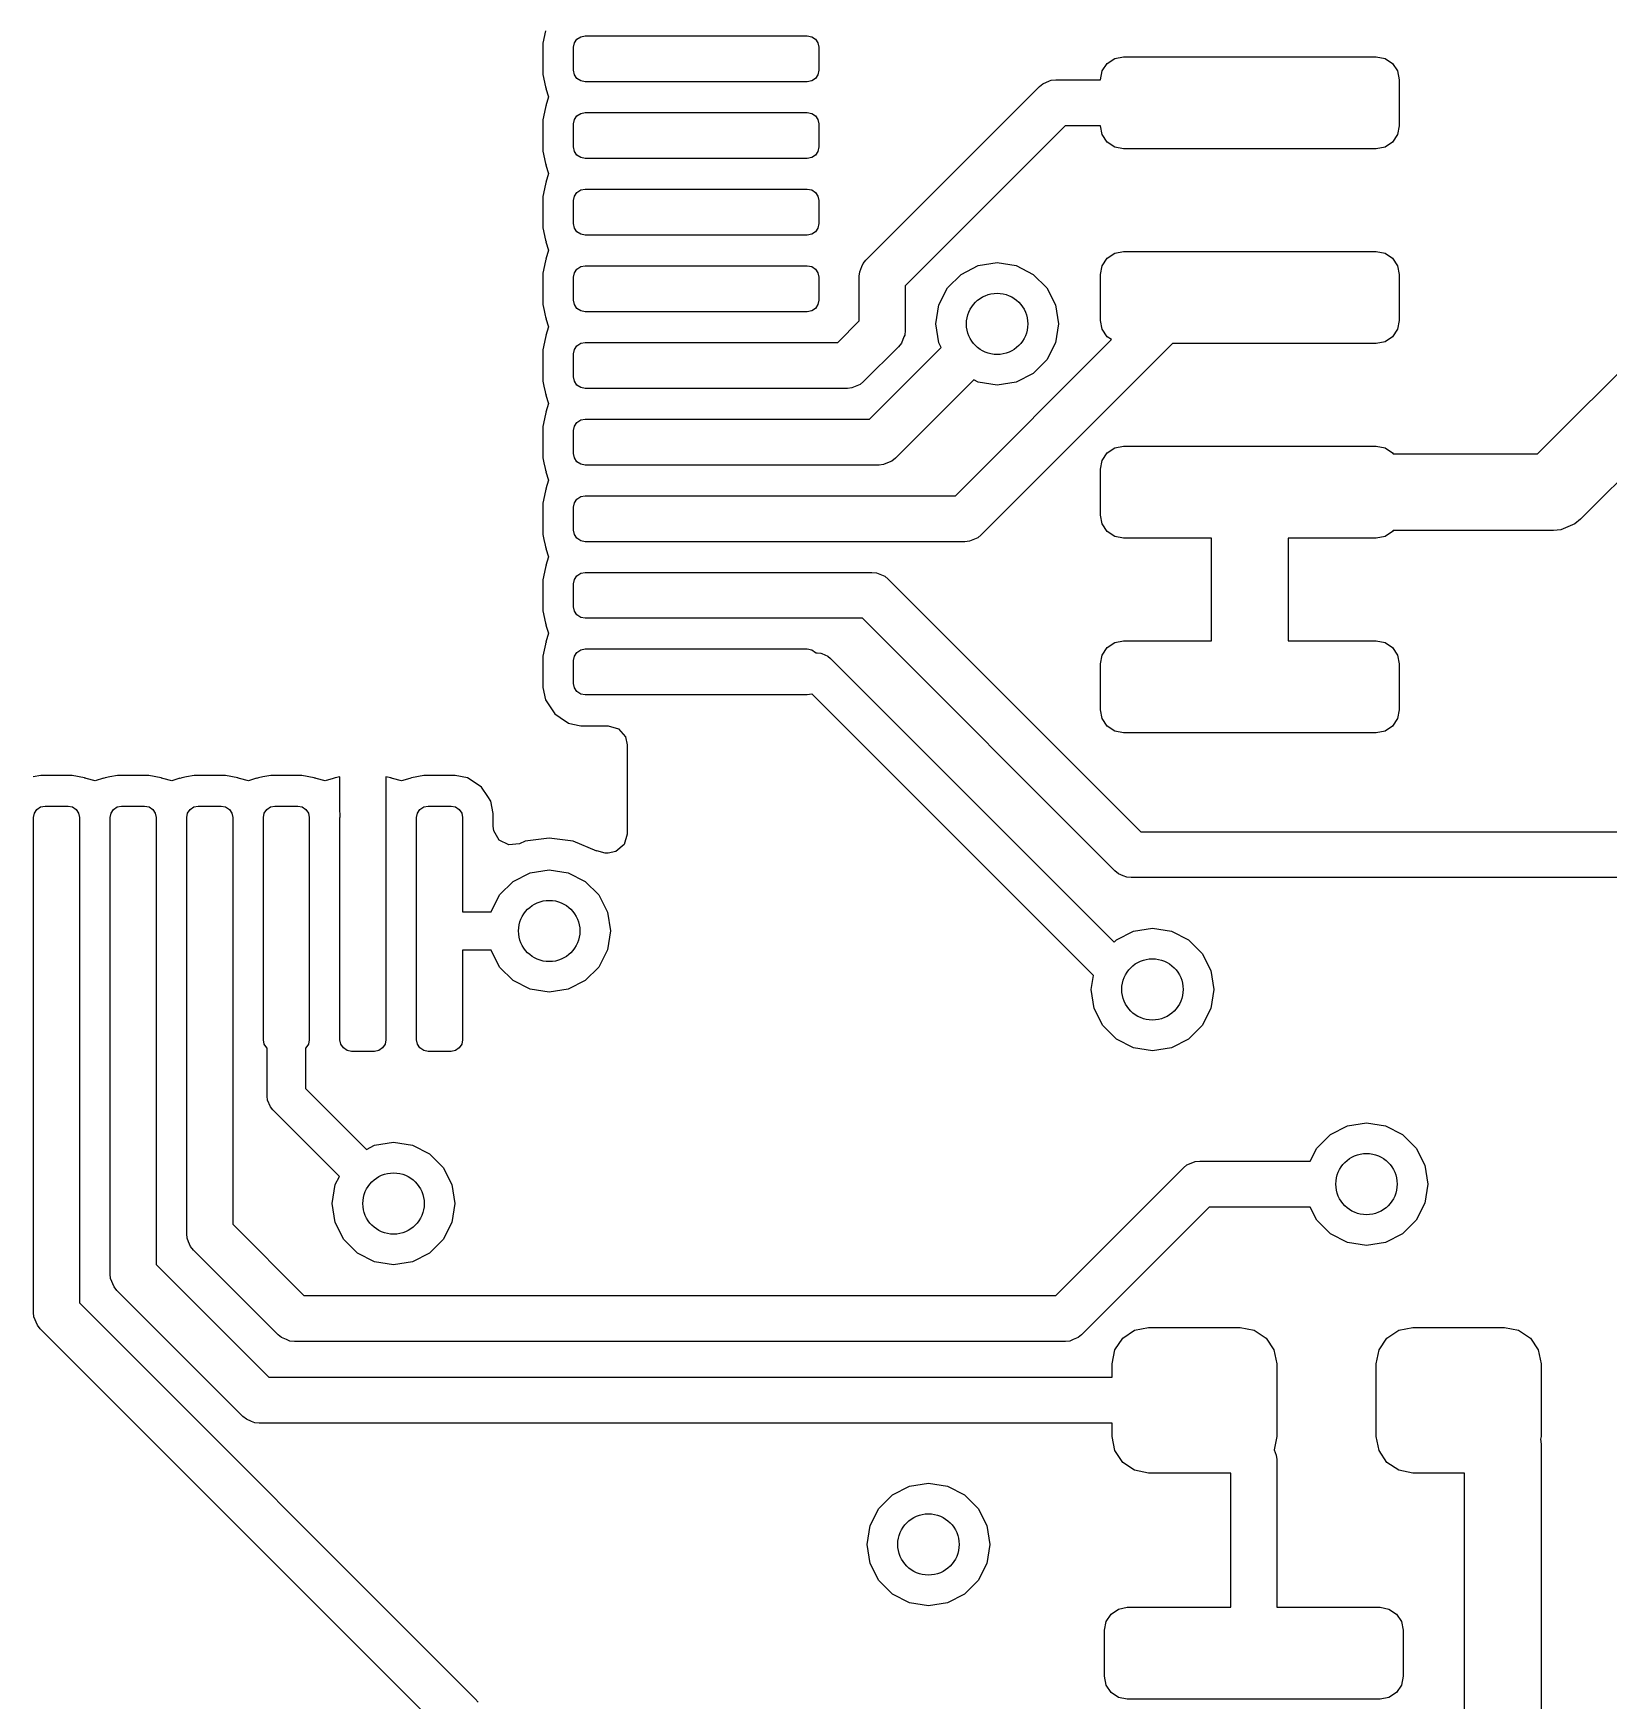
# Model space of a CAD drawing. Extents: x 116 to 183, y -110.2 to -37.6.
# Drawn here: x 152.33 to 162.62, y -84.27 to -73.39 of the extents above; entities that cross this region are included whole.
import ezdxf

# ---------------------------------------------------------------- set-up
doc = ezdxf.new("R2010")
doc.units = 0
doc.layers.add('BLACK', color=7, linetype='CONTINUOUS')

msp = doc.modelspace()

# ---------------------------------------------------------------- linework, layer by layer
at = {"layer": 'BLACK', "linetype": 'CONTINUOUS'}
for p, q in [((155.676724, -73.375755), (155.66074, -73.456113)), ((155.883207, -73.430217), (155.907539, -73.413959)), ((155.907539, -73.413959), (155.93624, -73.40825)), ((155.93624, -73.40825), (157.38624, -73.40825)), ((157.38624, -73.40825), (157.414941, -73.413959)), ((157.414941, -73.413959), (157.439273, -73.430217)), ((155.66074, -73.456113), (155.66074, -73.660379)), ((155.86124, -73.48325), (155.866949, -73.454549)), ((155.86124, -73.63325), (155.86124, -73.48325)), ((155.866949, -73.454549), (155.883207, -73.430217)), ((157.439273, -73.430217), (157.455531, -73.454549)), ((157.455531, -73.454549), (157.46124, -73.48325)), ((157.46124, -73.48325), (157.46124, -73.63325)), ((155.866949, -73.661951), (155.86124, -73.63325)), ((157.46124, -73.63325), (157.455531, -73.661951)), ((159.311418, -73.637597), (159.343934, -73.588934)), ((159.343934, -73.588934), (159.392597, -73.556418)), ((159.392597, -73.556418), (159.45, -73.545)), ((159.45, -73.545), (161.1, -73.545)), ((161.1, -73.545), (161.157403, -73.556418)), ((161.157403, -73.556418), (161.206066, -73.588934)), ((161.206066, -73.588934), (161.238582, -73.637597)), ((155.66074, -73.660379), (155.676726, -73.740748)), ((155.676726, -73.740748), (155.681399, -73.75203)), ((155.883207, -73.686283), (155.866949, -73.661951)), ((155.907539, -73.702541), (155.883207, -73.686283)), ((155.93624, -73.70825), (155.907539, -73.702541)), ((157.38624, -73.70825), (155.93624, -73.70825)), ((157.414941, -73.702541), (157.38624, -73.70825)), ((157.439273, -73.686283), (157.414941, -73.702541)), ((157.455531, -73.661951), (157.439273, -73.686283)), ((157.769257, -74.871027), (158.90135, -73.738934)), ((158.90135, -73.738934), (158.92408, -73.720279)), ((158.92408, -73.720279), (158.967279, -73.702386)), ((158.967279, -73.702386), (158.978152, -73.697882)), ((158.978152, -73.697882), (159.007416, -73.695)), ((159.007416, -73.695), (159.3, -73.695)), ((159.3, -73.695), (159.311418, -73.637597)), ((161.238582, -73.637597), (161.25, -73.695)), ((161.25, -73.695), (161.25, -73.995)), ((155.681399, -73.75203), (155.679954, -73.752628)), ((155.679954, -73.752628), (155.696676, -73.806038)), ((155.696676, -73.806038), (155.680722, -73.864188)), ((155.676724, -73.875755), (155.66074, -73.956113)), ((155.66074, -73.956113), (155.66074, -74.160379)), ((155.67679, -73.875595), (155.676724, -73.875755)), ((155.67819, -73.873418), (155.67679, -73.875595)), ((155.679166, -73.869859), (155.67819, -73.873418)), ((155.681399, -73.864469), (155.679166, -73.869859)), ((155.680722, -73.864188), (155.681399, -73.864469)), ((155.86124, -73.98325), (155.866949, -73.954549)), ((155.866949, -73.954549), (155.883207, -73.930217)), ((155.883207, -73.930217), (155.907539, -73.913959)), ((155.907539, -73.913959), (155.93624, -73.90825)), ((155.93624, -73.90825), (157.38624, -73.90825)), ((157.38624, -73.90825), (157.414941, -73.913959)), ((157.414941, -73.913959), (157.439273, -73.930217)), ((157.439273, -73.930217), (157.455531, -73.954549)), ((157.455531, -73.954549), (157.46124, -73.98325)), ((155.86124, -74.13325), (155.86124, -73.98325)), ((157.46124, -73.98325), (157.46124, -74.13325)), ((159.069548, -73.995), (158.025323, -75.039225)), ((159.3, -73.995), (159.069548, -73.995)), ((159.311418, -74.052403), (159.3, -73.995)), ((159.343934, -74.101066), (159.311418, -74.052403)), ((161.238582, -74.052403), (161.206066, -74.101066)), ((161.25, -73.995), (161.238582, -74.052403)), ((155.66074, -74.160379), (155.676726, -74.240748)), ((155.866949, -74.161951), (155.86124, -74.13325)), ((155.883207, -74.186283), (155.866949, -74.161951)), ((157.455531, -74.161951), (157.439273, -74.186283)), ((157.46124, -74.13325), (157.455531, -74.161951)), ((159.392597, -74.133582), (159.343934, -74.101066)), ((159.45, -74.145), (159.392597, -74.133582)), ((161.1, -74.145), (159.45, -74.145)), ((161.157403, -74.133582), (161.1, -74.145)), ((161.206066, -74.101066), (161.157403, -74.133582)), ((155.676726, -74.240748), (155.681399, -74.25203)), ((155.681399, -74.25203), (155.679954, -74.252628)), ((155.679954, -74.252628), (155.696676, -74.306038)), ((155.907539, -74.202541), (155.883207, -74.186283)), ((155.93624, -74.20825), (155.907539, -74.202541)), ((157.38624, -74.20825), (155.93624, -74.20825)), ((157.414941, -74.202541), (157.38624, -74.20825)), ((157.439273, -74.186283), (157.414941, -74.202541)), ((155.676724, -74.375755), (155.66074, -74.456113)), ((155.67679, -74.375595), (155.676724, -74.375755)), ((155.67819, -74.373418), (155.67679, -74.375595)), ((155.679166, -74.369859), (155.67819, -74.373418)), ((155.681399, -74.364469), (155.679166, -74.369859)), ((155.696676, -74.306038), (155.680722, -74.364188)), ((155.680722, -74.364188), (155.681399, -74.364469)), ((155.66074, -74.456113), (155.66074, -74.660379)), ((155.86124, -74.48325), (155.866949, -74.454549)), ((155.86124, -74.63325), (155.86124, -74.48325)), ((155.866949, -74.454549), (155.883207, -74.430217)), ((155.883207, -74.430217), (155.907539, -74.413959)), ((155.907539, -74.413959), (155.93624, -74.40825)), ((155.93624, -74.40825), (157.38624, -74.40825)), ((157.38624, -74.40825), (157.414941, -74.413959)), ((157.414941, -74.413959), (157.439273, -74.430217)), ((157.439273, -74.430217), (157.455531, -74.454549)), ((157.455531, -74.454549), (157.46124, -74.48325)), ((157.46124, -74.48325), (157.46124, -74.63325)), ((155.66074, -74.660379), (155.676726, -74.740748)), ((155.866949, -74.661951), (155.86124, -74.63325)), ((155.883207, -74.686283), (155.866949, -74.661951)), ((155.907539, -74.702541), (155.883207, -74.686283)), ((155.93624, -74.70825), (155.907539, -74.702541)), ((157.38624, -74.70825), (155.93624, -74.70825)), ((157.414941, -74.702541), (157.38624, -74.70825)), ((157.439273, -74.686283), (157.414941, -74.702541)), ((157.455531, -74.661951), (157.439273, -74.686283)), ((157.46124, -74.63325), (157.455531, -74.661951)), ((155.676726, -74.740748), (155.681399, -74.75203)), ((155.681399, -74.75203), (155.679954, -74.752628)), ((155.679954, -74.752628), (155.696676, -74.806038)), ((155.696676, -74.806038), (155.680722, -74.864188)), ((159.343934, -74.858934), (159.392597, -74.826418)), ((159.392597, -74.826418), (159.45, -74.815)), ((159.45, -74.815), (161.1, -74.815)), ((161.1, -74.815), (161.157403, -74.826418)), ((161.157403, -74.826418), (161.206066, -74.858934)), ((155.676724, -74.875755), (155.66074, -74.956113)), ((155.67679, -74.875595), (155.676724, -74.875755)), ((155.67819, -74.873418), (155.67679, -74.875595)), ((155.679166, -74.869859), (155.67819, -74.873418)), ((155.681399, -74.864469), (155.679166, -74.869859)), ((155.680722, -74.864188), (155.681399, -74.864469)), ((155.866949, -74.954549), (155.883207, -74.930217)), ((155.883207, -74.930217), (155.907539, -74.913959)), ((155.907539, -74.913959), (155.93624, -74.90825)), ((155.93624, -74.90825), (157.38624, -74.90825)), ((157.38624, -74.90825), (157.414941, -74.913959)), ((157.414941, -74.913959), (157.439273, -74.930217)), ((157.439273, -74.930217), (157.455531, -74.954549)), ((157.728205, -74.947829), (157.742235, -74.913959)), ((157.742235, -74.913959), (157.750602, -74.893758)), ((157.750602, -74.893758), (157.769257, -74.871027)), ((158.390209, -74.964147), (158.501716, -74.907331)), ((158.501716, -74.907331), (158.625323, -74.887754)), ((158.625323, -74.887754), (158.74893, -74.907331)), ((158.74893, -74.907331), (158.860437, -74.964147)), ((159.3, -74.965), (159.311418, -74.907597)), ((159.311418, -74.907597), (159.343934, -74.858934)), ((161.206066, -74.858934), (161.238582, -74.907597)), ((161.238582, -74.907597), (161.25, -74.965)), ((162.152604, -76.135), (163.349381, -74.938223)), ((155.66074, -74.956113), (155.66074, -75.160379)), ((155.86124, -74.98325), (155.866949, -74.954549)), ((155.86124, -75.13325), (155.86124, -74.98325)), ((157.455531, -74.954549), (157.46124, -74.98325)), ((157.46124, -74.98325), (157.46124, -75.13325)), ((157.725323, -74.977093), (157.728205, -74.947829)), ((157.725323, -75.268516), (157.725323, -74.977093)), ((158.025323, -75.039225), (158.025323, -75.330648)), ((158.301716, -75.05264), (158.390209, -74.964147)), ((158.860437, -74.964147), (158.94893, -75.05264)), ((159.3, -75.265), (159.3, -74.965)), ((161.25, -74.965), (161.25, -75.265)), ((155.866949, -75.161951), (155.86124, -75.13325)), ((157.46124, -75.13325), (157.455531, -75.161951)), ((158.2449, -75.164147), (158.301716, -75.05264)), ((158.94893, -75.05264), (159.005746, -75.164147)), ((155.66074, -75.160379), (155.668733, -75.200563)), ((155.668733, -75.200563), (155.674913, -75.231636)), ((155.674913, -75.231636), (155.676726, -75.240748)), ((155.676726, -75.240748), (155.681399, -75.25203)), ((155.681399, -75.25203), (155.679954, -75.252628)), ((155.679954, -75.252628), (155.696676, -75.306038)), ((155.883207, -75.186283), (155.866949, -75.161951)), ((155.907539, -75.202541), (155.883207, -75.186283)), ((155.93624, -75.20825), (155.907539, -75.202541)), ((157.38624, -75.20825), (155.93624, -75.20825)), ((157.414941, -75.202541), (157.38624, -75.20825)), ((157.439273, -75.186283), (157.414941, -75.202541)), ((157.455531, -75.161951), (157.439273, -75.186283)), ((157.585589, -75.40825), (157.725323, -75.268516)), ((158.225323, -75.287754), (158.2449, -75.164147)), ((159.005746, -75.164147), (159.025323, -75.287754)), ((159.311418, -75.322403), (159.3, -75.265)), ((161.25, -75.265), (161.238582, -75.322403)), ((155.676724, -75.375755), (155.66074, -75.456113)), ((155.67679, -75.375595), (155.676724, -75.375755)), ((155.67819, -75.373418), (155.67679, -75.375595)), ((155.679166, -75.369859), (155.67819, -75.373418)), ((155.681399, -75.364469), (155.679166, -75.369859)), ((155.696676, -75.306038), (155.680722, -75.364188)), ((155.680722, -75.364188), (155.681399, -75.364469)), ((158.017284, -75.372362), (158.000044, -75.413983)), ((158.022441, -75.359912), (158.017284, -75.372362)), ((158.025323, -75.330648), (158.022441, -75.359912)), ((158.2449, -75.411361), (158.225323, -75.287754)), ((159.025323, -75.287754), (159.005746, -75.411361)), ((159.343934, -75.371066), (159.311418, -75.322403)), ((159.371872, -75.389733), (159.343934, -75.371066)), ((161.206066, -75.371066), (161.157403, -75.403582)), ((161.238582, -75.322403), (161.206066, -75.371066)), ((163.629712, -75.365), (162.432935, -76.561777)), ((155.66074, -75.456113), (155.66074, -75.660379)), ((155.86124, -75.48325), (155.866949, -75.454549)), ((155.86124, -75.63325), (155.86124, -75.48325)), ((155.866949, -75.454549), (155.883207, -75.430217)), ((155.883207, -75.430217), (155.907539, -75.413959)), ((155.907539, -75.413959), (155.93624, -75.40825)), ((155.93624, -75.40825), (157.38624, -75.40825)), ((157.38624, -75.40825), (157.585589, -75.40825)), ((157.981389, -75.436714), (157.753787, -75.664316)), ((157.792695, -75.90825), (158.259982, -75.440962)), ((158.000044, -75.413983), (157.981389, -75.436714)), ((158.259982, -75.440962), (158.2449, -75.411361)), ((158.353356, -76.40825), (159.371872, -75.389733)), ((159.77087, -75.415), (158.521554, -76.664316)), ((159.005746, -75.411361), (158.94893, -75.522868)), ((161.1, -75.415), (159.77087, -75.415)), ((161.157403, -75.403582), (161.1, -75.415)), ((158.94893, -75.522868), (158.860437, -75.611361)), ((155.66074, -75.660379), (155.667336, -75.693538)), ((155.667336, -75.693538), (155.674913, -75.731636)), ((155.866949, -75.661951), (155.86124, -75.63325)), ((155.883207, -75.686283), (155.866949, -75.661951)), ((155.907539, -75.702541), (155.883207, -75.686283)), ((155.93624, -75.70825), (155.907539, -75.702541)), ((157.699382, -75.69609), (157.676985, -75.705368)), ((157.731056, -75.682971), (157.699382, -75.69609)), ((157.753787, -75.664316), (157.731056, -75.682971)), ((158.472114, -75.653094), (157.960893, -76.164316)), ((158.501716, -75.668177), (158.472114, -75.653094)), ((158.625323, -75.687754), (158.501716, -75.668177)), ((158.74893, -75.668177), (158.625323, -75.687754)), ((158.860437, -75.611361), (158.74893, -75.668177)), ((155.674913, -75.731636), (155.676726, -75.740748)), ((155.676726, -75.740748), (155.681399, -75.75203)), ((155.681399, -75.75203), (155.679954, -75.752628)), ((155.679954, -75.752628), (155.696676, -75.806038)), ((155.696676, -75.806038), (155.680722, -75.864188)), ((156.66124, -75.70825), (155.93624, -75.70825)), ((157.647721, -75.70825), (156.66124, -75.70825)), ((157.676985, -75.705368), (157.647721, -75.70825)), ((155.676724, -75.875755), (155.66074, -75.956113)), ((155.67679, -75.875595), (155.676724, -75.875755)), ((155.67819, -75.873418), (155.67679, -75.875595)), ((155.679166, -75.869859), (155.67819, -75.873418)), ((155.681399, -75.864469), (155.679166, -75.869859)), ((155.680722, -75.864188), (155.681399, -75.864469)), ((155.883207, -75.930217), (155.907539, -75.913959)), ((155.907539, -75.913959), (155.93624, -75.90825)), ((155.93624, -75.90825), (157.38624, -75.90825)), ((157.38624, -75.90825), (157.792695, -75.90825)), ((155.66074, -75.956113), (155.66074, -76.160379)), ((155.86124, -75.98325), (155.866949, -75.954549)), ((155.86124, -76.13325), (155.86124, -75.98325)), ((155.866949, -75.954549), (155.883207, -75.930217)), ((155.866949, -76.161951), (155.86124, -76.13325)), ((159.311418, -76.177597), (159.343934, -76.128934)), ((159.343934, -76.128934), (159.392597, -76.096418)), ((159.392597, -76.096418), (159.45, -76.085)), ((159.45, -76.085), (161.1, -76.085)), ((161.1, -76.085), (161.157403, -76.096418)), ((161.157403, -76.096418), (161.206066, -76.128934)), ((161.206066, -76.128934), (161.210119, -76.135)), ((161.210119, -76.135), (162.152604, -76.135)), ((155.66074, -76.160379), (155.667336, -76.193538)), ((155.667336, -76.193538), (155.674913, -76.231636)), ((155.674913, -76.231636), (155.676726, -76.240748)), ((155.676726, -76.240748), (155.681399, -76.25203)), ((155.883207, -76.186283), (155.866949, -76.161951)), ((155.907539, -76.202541), (155.883207, -76.186283)), ((155.93624, -76.20825), (155.907539, -76.202541)), ((156.66124, -76.20825), (155.93624, -76.20825)), ((157.854827, -76.20825), (156.66124, -76.20825)), ((157.884091, -76.205368), (157.854827, -76.20825)), ((157.910178, -76.194562), (157.884091, -76.205368)), ((157.938162, -76.182971), (157.910178, -76.194562)), ((157.960893, -76.164316), (157.938162, -76.182971)), ((159.3, -76.235), (159.311418, -76.177597)), ((159.3, -76.535), (159.3, -76.235)), ((155.681399, -76.25203), (155.679954, -76.252628)), ((155.679954, -76.252628), (155.696676, -76.306038)), ((155.696676, -76.306038), (155.680722, -76.364188)), ((155.676724, -76.375755), (155.66074, -76.456113)), ((155.66074, -76.456113), (155.66074, -76.660379)), ((155.67679, -76.375595), (155.676724, -76.375755)), ((155.67819, -76.373418), (155.67679, -76.375595)), ((155.679166, -76.369859), (155.67819, -76.373418)), ((155.681399, -76.364469), (155.679166, -76.369859)), ((155.680722, -76.364188), (155.681399, -76.364469)), ((155.86124, -76.48325), (155.866949, -76.454549)), ((155.866949, -76.454549), (155.883207, -76.430217)), ((155.883207, -76.430217), (155.907539, -76.413959)), ((155.907539, -76.413959), (155.93624, -76.40825)), ((155.93624, -76.40825), (157.38624, -76.40825)), ((157.38624, -76.40825), (158.353356, -76.40825)), ((155.86124, -76.63325), (155.86124, -76.48325)), ((159.311418, -76.592403), (159.3, -76.535)), ((162.432935, -76.561777), (162.395055, -76.592862)), ((155.66074, -76.660379), (155.667336, -76.693538)), ((155.866949, -76.661951), (155.86124, -76.63325)), ((155.883207, -76.686283), (155.866949, -76.661951)), ((158.521554, -76.664316), (158.498823, -76.682971)), ((159.343934, -76.641066), (159.311418, -76.592403)), ((159.392597, -76.673582), (159.343934, -76.641066)), ((159.45, -76.685), (159.392597, -76.673582)), ((161.157403, -76.673582), (161.1, -76.685)), ((161.206066, -76.641066), (161.157403, -76.673582)), ((161.210119, -76.635), (161.206066, -76.641066)), ((162.256158, -76.635), (161.210119, -76.635)), ((162.304931, -76.630196), (162.256158, -76.635)), ((162.395051, -76.592867), (162.304931, -76.630196)), ((162.395055, -76.592862), (162.395051, -76.592867)), ((155.667336, -76.693538), (155.674913, -76.731636)), ((155.674913, -76.731636), (155.676726, -76.740748)), ((155.676726, -76.740748), (155.681399, -76.75203)), ((155.681399, -76.75203), (155.679954, -76.752628)), ((155.679954, -76.752628), (155.696676, -76.806038)), ((155.907539, -76.702541), (155.883207, -76.686283)), ((155.93624, -76.70825), (155.907539, -76.702541)), ((156.66124, -76.70825), (155.93624, -76.70825)), ((158.415488, -76.70825), (156.66124, -76.70825)), ((158.444752, -76.705368), (158.415488, -76.70825)), ((158.467149, -76.69609), (158.444752, -76.705368)), ((158.498823, -76.682971), (158.467149, -76.69609)), ((160.025, -76.685), (159.45, -76.685)), ((160.025, -77.355), (160.025, -76.685)), ((161.1, -76.685), (160.525, -76.685)), ((160.525, -76.685), (160.525, -77.355)), ((155.676724, -76.875755), (155.66074, -76.956113)), ((155.67679, -76.875595), (155.676724, -76.875755)), ((155.67819, -76.873418), (155.67679, -76.875595)), ((155.679166, -76.869859), (155.67819, -76.873418)), ((155.681399, -76.864469), (155.679166, -76.869859)), ((155.696676, -76.806038), (155.680722, -76.864188)), ((155.680722, -76.864188), (155.681399, -76.864469)), ((155.66074, -76.956113), (155.66074, -77.160379)), ((155.86124, -76.98325), (155.866949, -76.954549)), ((155.86124, -77.13325), (155.86124, -76.98325)), ((155.866949, -76.954549), (155.883207, -76.930217)), ((155.883207, -76.930217), (155.907539, -76.913959)), ((155.907539, -76.913959), (155.93624, -76.90825)), ((155.93624, -76.90825), (157.38624, -76.90825)), ((157.38624, -76.90825), (157.80825, -76.90825)), ((157.80825, -76.90825), (157.837514, -76.911132)), ((157.837514, -76.911132), (157.859911, -76.920409)), ((157.859911, -76.920409), (157.891585, -76.933529)), ((157.891585, -76.933529), (157.914316, -76.952184)), ((157.914316, -76.952184), (159.562132, -78.6)), ((155.66074, -77.160379), (155.676726, -77.240748)), ((155.866949, -77.161951), (155.86124, -77.13325)), ((155.883207, -77.186283), (155.866949, -77.161951)), ((155.907539, -77.202541), (155.883207, -77.186283)), ((155.93624, -77.20825), (155.907539, -77.202541)), ((156.66124, -77.20825), (155.93624, -77.20825)), ((157.746118, -77.20825), (156.66124, -77.20825)), ((159.393934, -78.856066), (157.746118, -77.20825)), ((155.676726, -77.240748), (155.681399, -77.25203)), ((155.681399, -77.25203), (155.679954, -77.252628)), ((155.679954, -77.252628), (155.696676, -77.306038)), ((155.696676, -77.306038), (155.680722, -77.364188)), ((155.676724, -77.375755), (155.66074, -77.456113)), ((155.67679, -77.375595), (155.676724, -77.375755)), ((155.67819, -77.373418), (155.67679, -77.375595)), ((155.679166, -77.369859), (155.67819, -77.373418)), ((155.681399, -77.364469), (155.679166, -77.369859)), ((155.680722, -77.364188), (155.681399, -77.364469)), ((155.866949, -77.454549), (155.883207, -77.430217)), ((155.883207, -77.430217), (155.907539, -77.413959)), ((155.907539, -77.413959), (155.93624, -77.40825)), ((155.93624, -77.40825), (157.38624, -77.40825)), ((157.38624, -77.40825), (157.414941, -77.413959)), ((157.414941, -77.413959), (157.439273, -77.430217)), ((157.439273, -77.430217), (157.4413, -77.43325)), ((157.4413, -77.43325), (157.45025, -77.43325)), ((157.45025, -77.43325), (157.474636, -77.435652)), ((157.474636, -77.435652), (157.474637, -77.435652)), ((157.474637, -77.435652), (157.48171, -77.438582)), ((157.48171, -77.438582), (157.519696, -77.454316)), ((159.311418, -77.447597), (159.343934, -77.398934)), ((159.343934, -77.398934), (159.392597, -77.366418)), ((159.392597, -77.366418), (159.45, -77.355)), ((159.45, -77.355), (160.025, -77.355)), ((160.525, -77.355), (161.1, -77.355)), ((161.1, -77.355), (161.157403, -77.366418)), ((161.157403, -77.366418), (161.206066, -77.398934)), ((161.206066, -77.398934), (161.238582, -77.447597)), ((155.66074, -77.456113), (155.66074, -77.660379)), ((155.86124, -77.48325), (155.866949, -77.454549)), ((155.86124, -77.63325), (155.86124, -77.48325)), ((157.519696, -77.454316), (157.519701, -77.454321)), ((157.519701, -77.454321), (157.538638, -77.469862)), ((157.538638, -77.469862), (159.389027, -79.320251)), ((159.3, -77.505), (159.311418, -77.447597)), ((159.3, -77.805), (159.3, -77.505)), ((161.238582, -77.447597), (161.25, -77.505)), ((161.25, -77.505), (161.25, -77.805)), ((155.66074, -77.660379), (155.676725, -77.740745)), ((155.866949, -77.661951), (155.86124, -77.63325)), ((155.676725, -77.740745), (155.737615, -77.831874)), ((155.883207, -77.686283), (155.866949, -77.661951)), ((155.907539, -77.702541), (155.883207, -77.686283)), ((155.93624, -77.70825), (155.907539, -77.702541)), ((157.38624, -77.70825), (155.93624, -77.70825)), ((157.414941, -77.702541), (157.38624, -77.70825)), ((157.416633, -77.701409), (157.414941, -77.702541)), ((159.253386, -79.538163), (157.416633, -77.701409)), ((155.737615, -77.831874), (155.774116, -77.856263)), ((155.774116, -77.856263), (155.828745, -77.892765)), ((159.311418, -77.862403), (159.3, -77.805)), ((159.343934, -77.911066), (159.311418, -77.862403)), ((161.238582, -77.862403), (161.206066, -77.911066)), ((161.25, -77.805), (161.238582, -77.862403)), ((155.828745, -77.892765), (155.828748, -77.892765)), ((155.828748, -77.892765), (155.828749, -77.892766)), ((155.828749, -77.892766), (155.855773, -77.898141)), ((155.855773, -77.898141), (155.909107, -77.90875)), ((155.909107, -77.90875), (156.086002, -77.908749)), ((156.086002, -77.908749), (156.153039, -77.928433)), ((156.153039, -77.928433), (156.198794, -77.981237)), ((156.198794, -77.981237), (156.21, -78.032749)), ((159.392597, -77.943582), (159.343934, -77.911066)), ((159.45, -77.955), (159.392597, -77.943582)), ((161.1, -77.955), (159.45, -77.955)), ((161.157403, -77.943582), (161.1, -77.955)), ((161.206066, -77.911066), (161.157403, -77.943582)), ((156.21, -78.032749), (156.21, -78.616)), ((152.38411, -78.23275), (152.33369, -78.242779)), ((152.588375, -78.23275), (152.38411, -78.23275)), ((152.668734, -78.248734), (152.588375, -78.23275)), ((152.668888, -78.248797), (152.668734, -78.248734)), ((152.671065, -78.250197), (152.668888, -78.248797)), ((152.674623, -78.251173), (152.671065, -78.250197)), ((152.680021, -78.253409), (152.674623, -78.251173)), ((152.680301, -78.252731), (152.680021, -78.253409)), ((152.738444, -78.268686), (152.680301, -78.252731)), ((152.791861, -78.251964), (152.738444, -78.268686)), ((152.79246, -78.253409), (152.791861, -78.251964)), ((152.803741, -78.248736), (152.79246, -78.253409)), ((152.803744, -78.248735), (152.803741, -78.248736)), ((152.803745, -78.248735), (152.803744, -78.248735)), ((152.83369, -78.242779), (152.803745, -78.248735)), ((152.88411, -78.23275), (152.83369, -78.242779)), ((153.088375, -78.23275), (152.88411, -78.23275)), ((153.168734, -78.248734), (153.088375, -78.23275)), ((153.168888, -78.248797), (153.168734, -78.248734)), ((153.171065, -78.250197), (153.168888, -78.248797)), ((153.174623, -78.251173), (153.171065, -78.250197)), ((153.180021, -78.253409), (153.174623, -78.251173)), ((153.180301, -78.252731), (153.180021, -78.253409)), ((153.238444, -78.268686), (153.180301, -78.252731)), ((153.291861, -78.251964), (153.238444, -78.268686)), ((153.29246, -78.253409), (153.291861, -78.251964)), ((153.303741, -78.248736), (153.29246, -78.253409)), ((153.303744, -78.248735), (153.303741, -78.248736)), ((153.303745, -78.248735), (153.303744, -78.248735)), ((153.33369, -78.242779), (153.303745, -78.248735)), ((153.38411, -78.23275), (153.33369, -78.242779)), ((153.588375, -78.23275), (153.38411, -78.23275)), ((153.668734, -78.248734), (153.588375, -78.23275)), ((153.668888, -78.248797), (153.668734, -78.248734)), ((153.671065, -78.250197), (153.668888, -78.248797)), ((153.674623, -78.251173), (153.671065, -78.250197)), ((153.680021, -78.253409), (153.674623, -78.251173)), ((153.680301, -78.252731), (153.680021, -78.253409)), ((153.738444, -78.268686), (153.680301, -78.252731)), ((153.791861, -78.251964), (153.738444, -78.268686)), ((153.79246, -78.253409), (153.791861, -78.251964)), ((153.803741, -78.248736), (153.79246, -78.253409)), ((153.803744, -78.248735), (153.803741, -78.248736)), ((153.803745, -78.248735), (153.803744, -78.248735)), ((153.83369, -78.242779), (153.803745, -78.248735)), ((153.88411, -78.23275), (153.83369, -78.242779)), ((154.088375, -78.23275), (153.88411, -78.23275)), ((154.168733, -78.248733), (154.088375, -78.23275)), ((154.168837, -78.248777), (154.168733, -78.248733)), ((154.171518, -78.2505), (154.168837, -78.248777)), ((154.175897, -78.251701), (154.171518, -78.2505)), ((154.180017, -78.253408), (154.175897, -78.251701)), ((154.180231, -78.25289), (154.180017, -78.253408)), ((154.238897, -78.268987), (154.180231, -78.25289)), ((154.292028, -78.252353), (154.238897, -78.268987)), ((154.29266, -78.253878), (154.292028, -78.252353)), ((154.303944, -78.249203), (154.29266, -78.253878)), ((154.336239, -78.242779), (154.303944, -78.249203)), ((154.33624, -78.24278), (154.336239, -78.242779)), ((154.33624, -78.46996), (154.33624, -78.24278)), ((154.668538, -78.249203), (154.63624, -78.242779)), ((154.63624, -78.242779), (154.63624, -78.469949)), ((154.668724, -78.24928), (154.668538, -78.249203)), ((154.670616, -78.250497), (154.668724, -78.24928)), ((154.673708, -78.251345), (154.670616, -78.250497)), ((154.679822, -78.253878), (154.673708, -78.251345)), ((154.680139, -78.25311), (154.679822, -78.253878)), ((154.737995, -78.268986), (154.680139, -78.25311)), ((154.791917, -78.252105), (154.737995, -78.268986)), ((154.792458, -78.25341), (154.791917, -78.252105)), ((154.803743, -78.248735), (154.792458, -78.25341)), ((154.88411, -78.23275), (154.803743, -78.248735)), ((155.088375, -78.23275), (154.88411, -78.23275)), ((155.16873, -78.248733), (155.088375, -78.23275)), ((155.168733, -78.248734), (155.16873, -78.248733)), ((155.168735, -78.248735), (155.168733, -78.248734)), ((155.199042, -78.268986), (155.168735, -78.248735)), ((155.259864, -78.309625), (155.199042, -78.268986)), ((155.300549, -78.370516), (155.259864, -78.309625)), ((155.320755, -78.400755), (155.300549, -78.370516)), ((155.336739, -78.481118), (155.320755, -78.400755)), ((152.33624, -78.50825), (152.341949, -78.479549)), ((152.33624, -79.23325), (152.33624, -78.50825)), ((152.341949, -78.479549), (152.358207, -78.455217)), ((152.358207, -78.455217), (152.382539, -78.438959)), ((152.382539, -78.438959), (152.41124, -78.43325)), ((152.41124, -78.43325), (152.56124, -78.43325)), ((152.56124, -78.43325), (152.589941, -78.438959)), ((152.589941, -78.438959), (152.614273, -78.455217)), ((152.614273, -78.455217), (152.630531, -78.479549)), ((152.630531, -78.479549), (152.63624, -78.50825)), ((152.63624, -78.50825), (152.63624, -79.23325)), ((152.83624, -78.50825), (152.841949, -78.479549)), ((152.83624, -79.23325), (152.83624, -78.50825)), ((152.841949, -78.479549), (152.858207, -78.455217)), ((152.858207, -78.455217), (152.882539, -78.438959)), ((152.882539, -78.438959), (152.91124, -78.43325)), ((152.91124, -78.43325), (153.06124, -78.43325)), ((153.06124, -78.43325), (153.089941, -78.438959)), ((153.089941, -78.438959), (153.114273, -78.455217)), ((153.114273, -78.455217), (153.130531, -78.479549)), ((153.130531, -78.479549), (153.13624, -78.50825)), ((153.13624, -78.50825), (153.13624, -79.23325)), ((153.33624, -78.50825), (153.341949, -78.479549)), ((153.33624, -79.23325), (153.33624, -78.50825)), ((153.341949, -78.479549), (153.358207, -78.455217)), ((153.358207, -78.455217), (153.382539, -78.438959)), ((153.382539, -78.438959), (153.41124, -78.43325)), ((153.41124, -78.43325), (153.56124, -78.43325)), ((153.56124, -78.43325), (153.589941, -78.438959)), ((153.589941, -78.438959), (153.614273, -78.455217)), ((153.614273, -78.455217), (153.630531, -78.479549)), ((153.630531, -78.479549), (153.63624, -78.50825)), ((153.63624, -78.50825), (153.63624, -79.23325)), ((153.83624, -78.50825), (153.841949, -78.479549)), ((153.83624, -79.95825), (153.83624, -78.50825)), ((153.841949, -78.479549), (153.858207, -78.455217)), ((153.858207, -78.455217), (153.882539, -78.438959)), ((153.882539, -78.438959), (153.91124, -78.43325)), ((153.91124, -78.43325), (154.06124, -78.43325)), ((154.06124, -78.43325), (154.089941, -78.438959)), ((154.089941, -78.438959), (154.114273, -78.455217)), ((154.114273, -78.455217), (154.130531, -78.479549)), ((154.130531, -78.479549), (154.13624, -78.50825)), ((154.13624, -78.50825), (154.13624, -79.95825)), ((154.336739, -78.480118), (154.33624, -78.46996)), ((154.33624, -78.50825), (154.336739, -78.505741)), ((154.33624, -79.95825), (154.33624, -78.50825)), ((154.336739, -78.505741), (154.336739, -78.480118)), ((154.63624, -78.469949), (154.63574, -78.480127)), ((154.63574, -78.480127), (154.63574, -78.505736)), ((154.63574, -78.505736), (154.63624, -78.50825)), ((154.63624, -78.50825), (154.63624, -79.95825)), ((154.83624, -78.50825), (154.841949, -78.479549)), ((154.83624, -79.95825), (154.83624, -78.50825)), ((154.841949, -78.479549), (154.858207, -78.455217)), ((154.858207, -78.455217), (154.882539, -78.438959)), ((154.882539, -78.438959), (154.91124, -78.43325)), ((154.91124, -78.43325), (155.06124, -78.43325)), ((155.06124, -78.43325), (155.089941, -78.438959)), ((155.089941, -78.438959), (155.114273, -78.455217)), ((155.114273, -78.455217), (155.130531, -78.479549)), ((155.130531, -78.479549), (155.13624, -78.50825)), ((155.13624, -78.50825), (155.13624, -79.123)), ((155.336739, -78.48112), (155.336739, -78.481118)), ((155.336739, -78.56374), (155.336739, -78.48112)), ((155.340591, -78.594405), (155.336739, -78.56374)), ((155.376243, -78.654494), (155.340591, -78.594405)), ((156.21, -78.616), (156.190315, -78.683039)), ((159.562132, -78.6), (164.937868, -78.6)), ((155.438722, -78.68577), (155.376243, -78.654494)), ((155.508191, -78.678301), (155.438722, -78.68577)), ((155.545234, -78.662957), (155.508191, -78.678301)), ((155.545239, -78.662955), (155.545234, -78.662957)), ((155.701999, -78.642318), (155.545239, -78.662955)), ((155.702001, -78.642318), (155.701999, -78.642318)), ((155.85876, -78.662955), (155.702001, -78.642318)), ((155.858765, -78.662957), (155.85876, -78.662955)), ((156.012351, -78.726574), (155.858765, -78.662957)), ((156.012776, -78.725547), (156.012351, -78.726574)), ((156.066708, -78.74), (156.012776, -78.725547)), ((156.086, -78.74), (156.066708, -78.74)), ((156.137511, -78.728794), (156.086, -78.74)), ((156.190315, -78.683039), (156.137511, -78.728794)), ((155.578393, -78.867577), (155.702, -78.848)), ((155.702, -78.848), (155.825607, -78.867577)), ((159.416665, -78.874721), (159.393934, -78.856066)), ((155.378393, -79.012886), (155.466886, -78.924393)), ((155.466886, -78.924393), (155.578393, -78.867577)), ((155.825607, -78.867577), (155.937114, -78.924393)), ((155.937114, -78.924393), (156.025607, -79.012886)), ((159.448339, -78.88784), (159.416665, -78.874721)), ((159.470736, -78.897118), (159.448339, -78.88784)), ((159.5, -78.9), (159.470736, -78.897118)), ((165, -78.9), (159.5, -78.9)), ((155.322287, -79.123), (155.378393, -79.012886)), ((156.025607, -79.012886), (156.082423, -79.124393)), ((155.13624, -79.123), (155.322287, -79.123)), ((156.082423, -79.124393), (156.102, -79.248)), ((152.33624, -81.73624), (152.33624, -79.23325)), ((152.63624, -79.23325), (152.63624, -81.674108)), ((152.83624, -81.48624), (152.83624, -79.23325)), ((153.13624, -79.23325), (153.13624, -81.424108)), ((153.33624, -81.22324), (153.33624, -79.23325)), ((153.63624, -79.23325), (153.63624, -81.161108)), ((156.102, -79.248), (156.082423, -79.371607)), ((159.403886, -79.305393), (159.515393, -79.248577)), ((159.515393, -79.248577), (159.639, -79.229)), ((159.639, -79.229), (159.762607, -79.248577)), ((159.762607, -79.248577), (159.874114, -79.305393)), ((155.322287, -79.373), (155.13624, -79.373)), ((155.13624, -79.373), (155.13624, -79.95825)), ((155.378393, -79.483114), (155.322287, -79.373)), ((156.082423, -79.371607), (156.025607, -79.483114)), ((159.389027, -79.320251), (159.403886, -79.305393)), ((159.874114, -79.305393), (159.962607, -79.393886)), ((159.962607, -79.393886), (160.019423, -79.505393)), ((155.466886, -79.571607), (155.378393, -79.483114)), ((156.025607, -79.483114), (155.937114, -79.571607)), ((160.019423, -79.505393), (160.039, -79.629)), ((155.578393, -79.628423), (155.466886, -79.571607)), ((155.937114, -79.571607), (155.825607, -79.628423)), ((159.239, -79.629), (159.253386, -79.538163)), ((155.702, -79.648), (155.578393, -79.628423)), ((155.825607, -79.628423), (155.702, -79.648)), ((159.258577, -79.752607), (159.239, -79.629)), ((160.039, -79.629), (160.019423, -79.752607)), ((159.315393, -79.864114), (159.258577, -79.752607)), ((160.019423, -79.752607), (159.962607, -79.864114)), ((159.403886, -79.952607), (159.315393, -79.864114)), ((159.962607, -79.864114), (159.874114, -79.952607)), ((153.841949, -79.986951), (153.83624, -79.95825)), ((153.858207, -80.011283), (153.841949, -79.986951)), ((153.86124, -80.013309), (153.858207, -80.011283)), ((153.86124, -80.32624), (153.86124, -80.013309)), ((154.114273, -80.011283), (154.11124, -80.013309)), ((154.11124, -80.013309), (154.11124, -80.274464)), ((154.130531, -79.986951), (154.114273, -80.011283)), ((154.13624, -79.95825), (154.130531, -79.986951)), ((154.341949, -79.986951), (154.33624, -79.95825)), ((154.358207, -80.011283), (154.341949, -79.986951)), ((154.382539, -80.027541), (154.358207, -80.011283)), ((154.41124, -80.03325), (154.382539, -80.027541)), ((154.56124, -80.03325), (154.41124, -80.03325)), ((154.589941, -80.027541), (154.56124, -80.03325)), ((154.614273, -80.011283), (154.589941, -80.027541)), ((154.630531, -79.986951), (154.614273, -80.011283)), ((154.63624, -79.95825), (154.630531, -79.986951)), ((154.841949, -79.986951), (154.83624, -79.95825)), ((154.858207, -80.011283), (154.841949, -79.986951)), ((154.882539, -80.027541), (154.858207, -80.011283)), ((154.91124, -80.03325), (154.882539, -80.027541)), ((155.06124, -80.03325), (154.91124, -80.03325)), ((155.089941, -80.027541), (155.06124, -80.03325)), ((155.114273, -80.011283), (155.089941, -80.027541)), ((155.130531, -79.986951), (155.114273, -80.011283)), ((155.13624, -79.95825), (155.130531, -79.986951)), ((159.515393, -80.009423), (159.403886, -79.952607)), ((159.639, -80.029), (159.515393, -80.009423)), ((159.762607, -80.009423), (159.639, -80.029)), ((159.874114, -79.952607), (159.762607, -80.009423)), ((153.863642, -80.350626), (153.86124, -80.32624)), ((153.882306, -80.395686), (153.863642, -80.350626)), ((154.11124, -80.274464), (154.509369, -80.672593)), ((153.882311, -80.395691), (153.882306, -80.395686)), ((153.897852, -80.414628), (153.882311, -80.395691)), ((154.332593, -80.849369), (153.897852, -80.414628)), ((160.712393, -80.663886), (160.800886, -80.575393)), ((160.800886, -80.575393), (160.912393, -80.518577)), ((160.912393, -80.518577), (161.036, -80.499)), ((161.036, -80.499), (161.159607, -80.518577)), ((161.159607, -80.518577), (161.271114, -80.575393)), ((161.271114, -80.575393), (161.359607, -80.663886)), ((154.509369, -80.672593), (154.562393, -80.645577)), ((154.562393, -80.645577), (154.686, -80.626)), ((154.686, -80.626), (154.809607, -80.645577)), ((154.809607, -80.645577), (154.921114, -80.702393)), ((154.921114, -80.702393), (155.009607, -80.790886)), ((160.669025, -80.749), (160.712393, -80.663886)), ((161.359607, -80.663886), (161.416423, -80.775393)), ((155.009607, -80.790886), (155.066423, -80.902393)), ((159.008436, -81.626), (159.841502, -80.792934)), ((159.841502, -80.792934), (159.864232, -80.774279)), ((159.864232, -80.774279), (159.902467, -80.758442)), ((159.902467, -80.758442), (159.918304, -80.751882)), ((159.918304, -80.751882), (159.947568, -80.749)), ((159.947568, -80.749), (160.669025, -80.749)), ((161.416423, -80.775393), (161.436, -80.899)), ((154.286, -81.026), (154.305577, -80.902393)), ((154.305577, -80.902393), (154.332593, -80.849369)), ((155.066423, -80.902393), (155.086, -81.026)), ((161.436, -80.899), (161.416423, -81.022607)), ((154.305577, -81.149607), (154.286, -81.026)), ((155.086, -81.026), (155.066423, -81.149607)), ((161.416423, -81.022607), (161.359607, -81.134114)), ((160.0097, -81.049), (159.176634, -81.882066)), ((160.669025, -81.049), (160.0097, -81.049)), ((160.712393, -81.134114), (160.669025, -81.049)), ((160.800886, -81.222607), (160.712393, -81.134114)), ((161.359607, -81.134114), (161.271114, -81.222607)), ((153.339122, -81.252504), (153.33624, -81.22324)), ((153.63624, -81.161108), (154.101132, -81.626)), ((154.362393, -81.261114), (154.305577, -81.149607)), ((155.066423, -81.149607), (155.009607, -81.261114)), ((160.912393, -81.279423), (160.800886, -81.222607)), ((161.271114, -81.222607), (161.159607, -81.279423)), ((153.348399, -81.274901), (153.339122, -81.252504)), ((153.361519, -81.306575), (153.348399, -81.274901)), ((153.380174, -81.329306), (153.361519, -81.306575)), ((153.932934, -81.882066), (153.380174, -81.329306)), ((154.450886, -81.349607), (154.362393, -81.261114)), ((154.562393, -81.406423), (154.450886, -81.349607)), ((154.921114, -81.349607), (154.809607, -81.406423)), ((155.009607, -81.261114), (154.921114, -81.349607)), ((161.036, -81.299), (160.912393, -81.279423)), ((161.159607, -81.279423), (161.036, -81.299)), ((153.13624, -81.424108), (153.871132, -82.159)), ((154.686, -81.426), (154.562393, -81.406423)), ((154.809607, -81.406423), (154.686, -81.426)), ((152.839122, -81.515503), (152.83624, -81.48624)), ((152.861519, -81.569575), (152.839122, -81.515503)), ((152.880174, -81.592306), (152.861519, -81.569575)), ((152.63624, -81.674108), (155.218566, -84.256434)), ((153.702934, -82.415066), (152.880174, -81.592306)), ((154.101132, -81.626), (159.008436, -81.626)), ((152.339122, -81.765503), (152.33624, -81.73624)), ((152.361519, -81.819575), (152.339122, -81.765503)), ((152.380174, -81.842306), (152.361519, -81.819575)), ((154.9625, -84.424632), (152.380174, -81.842306)), ((153.955665, -81.900721), (153.932934, -81.882066)), ((153.987339, -81.91384), (153.955665, -81.900721)), ((159.153903, -81.900721), (159.122229, -81.91384)), ((159.176634, -81.882066), (159.153903, -81.900721)), ((159.393079, -81.980613), (159.444562, -81.903562)), ((159.444562, -81.903562), (159.521613, -81.852079)), ((159.521613, -81.852079), (159.6125, -81.834)), ((159.6125, -81.834), (160.2125, -81.834)), ((160.2125, -81.834), (160.303387, -81.852079)), ((160.303387, -81.852079), (160.380438, -81.903562)), ((160.380438, -81.903562), (160.431921, -81.980613)), ((161.118079, -81.980613), (161.169562, -81.903562)), ((161.169562, -81.903562), (161.246613, -81.852079)), ((161.246613, -81.852079), (161.3375, -81.834)), ((161.3375, -81.834), (161.9375, -81.834)), ((161.9375, -81.834), (162.028387, -81.852079)), ((162.028387, -81.852079), (162.105438, -81.903562)), ((162.105438, -81.903562), (162.156921, -81.980613)), ((154.009736, -81.923118), (153.987339, -81.91384)), ((154.039, -81.926), (154.009736, -81.923118)), ((159.070568, -81.926), (154.039, -81.926)), ((159.099832, -81.923118), (159.070568, -81.926)), ((159.122229, -81.91384), (159.099832, -81.923118)), ((159.375, -82.0715), (159.393079, -81.980613)), ((160.431921, -81.980613), (160.45, -82.0715)), ((161.1, -82.0715), (161.118079, -81.980613)), ((162.156921, -81.980613), (162.175, -82.0715)), ((159.375, -82.159), (159.375, -82.0715)), ((160.45, -82.0715), (160.45, -82.5465)), ((161.1, -82.5465), (161.1, -82.0715)), ((162.175, -82.0715), (162.175, -82.5465)), ((153.871132, -82.159), (159.375, -82.159)), ((153.725664, -82.433721), (153.702934, -82.415066)), ((153.759877, -82.447892), (153.725664, -82.433721)), ((153.779736, -82.456118), (153.759877, -82.447892)), ((153.809, -82.459), (153.779736, -82.456118)), ((159.375, -82.459), (153.809, -82.459)), ((159.375, -82.5465), (159.375, -82.459)), ((159.393079, -82.637387), (159.375, -82.5465)), ((160.45, -82.5465), (160.43284, -82.632766)), ((161.118079, -82.637387), (161.1, -82.5465)), ((162.175, -82.5465), (162.171706, -82.563058)), ((159.444562, -82.714438), (159.393079, -82.637387)), ((160.43284, -82.632766), (160.447118, -82.667236)), ((161.169562, -82.714438), (161.118079, -82.637387)), ((162.171706, -82.563058), (162.175, -82.5965)), ((162.175, -82.5965), (162.175, -84.579999)), ((159.521613, -82.765921), (159.444562, -82.714438)), ((159.6125, -82.784), (159.521613, -82.765921)), ((160.447118, -82.667236), (160.45, -82.6965)), ((160.45, -82.6965), (160.45, -83.66)), ((161.246613, -82.765921), (161.169562, -82.714438)), ((161.3375, -82.784), (161.246613, -82.765921)), ((157.941886, -82.926393), (158.053393, -82.869577)), ((158.053393, -82.869577), (158.177, -82.85)), ((158.177, -82.85), (158.300607, -82.869577)), ((158.300607, -82.869577), (158.412114, -82.926393)), ((160.15, -82.784), (159.6125, -82.784)), ((160.15, -83.66), (160.15, -82.784)), ((161.675, -82.784), (161.3375, -82.784)), ((161.675, -84.476445), (161.675, -82.784)), ((157.853393, -83.014886), (157.941886, -82.926393)), ((158.412114, -82.926393), (158.500607, -83.014886)), ((157.796577, -83.126393), (157.853393, -83.014886)), ((158.500607, -83.014886), (158.557423, -83.126393)), ((157.777, -83.25), (157.796577, -83.126393)), ((158.557423, -83.126393), (158.577, -83.25)), ((157.796577, -83.373607), (157.777, -83.25)), ((158.577, -83.25), (158.557423, -83.373607)), ((157.853393, -83.485114), (157.796577, -83.373607)), ((158.557423, -83.373607), (158.500607, -83.485114)), ((157.941886, -83.573607), (157.853393, -83.485114)), ((158.500607, -83.485114), (158.412114, -83.573607)), ((158.053393, -83.630423), (157.941886, -83.573607)), ((158.177, -83.65), (158.053393, -83.630423)), ((158.300607, -83.630423), (158.177, -83.65)), ((158.412114, -83.573607), (158.300607, -83.630423)), ((159.325, -83.81), (159.336418, -83.752597)), ((159.336418, -83.752597), (159.368934, -83.703934)), ((159.368934, -83.703934), (159.417597, -83.671418)), ((159.417597, -83.671418), (159.475, -83.66)), ((159.475, -83.66), (160.15, -83.66)), ((160.45, -83.66), (161.125, -83.66)), ((161.125, -83.66), (161.182403, -83.671418)), ((161.182403, -83.671418), (161.231066, -83.703934)), ((161.231066, -83.703934), (161.263582, -83.752597)), ((161.263582, -83.752597), (161.275, -83.81)), ((159.325, -84.11), (159.325, -83.81)), ((161.275, -83.81), (161.275, -84.11)), ((159.336418, -84.167403), (159.325, -84.11)), ((159.368934, -84.216066), (159.336418, -84.167403)), ((161.263582, -84.167403), (161.231066, -84.216066)), ((161.275, -84.11), (161.263582, -84.167403)), ((155.218566, -84.256434), (155.237221, -84.279165)), ((159.417597, -84.248582), (159.368934, -84.216066)), ((159.475, -84.26), (159.417597, -84.248582)), ((161.125, -84.26), (159.475, -84.26)), ((161.182403, -84.248582), (161.125, -84.26)), ((161.231066, -84.216066), (161.182403, -84.248582))]:
    msp.add_line(p, q, dxfattribs=at)
at = {"layer": 'BLACK'}
for centre in [(158.625323, -75.287754), (155.702, -79.248), (159.639, -79.629), (161.036, -80.899), (154.686, -81.026), (158.177, -83.25)]:
    msp.add_circle(centre, 0.2, dxfattribs=at)

doc.saveas('drawing.dxf')
